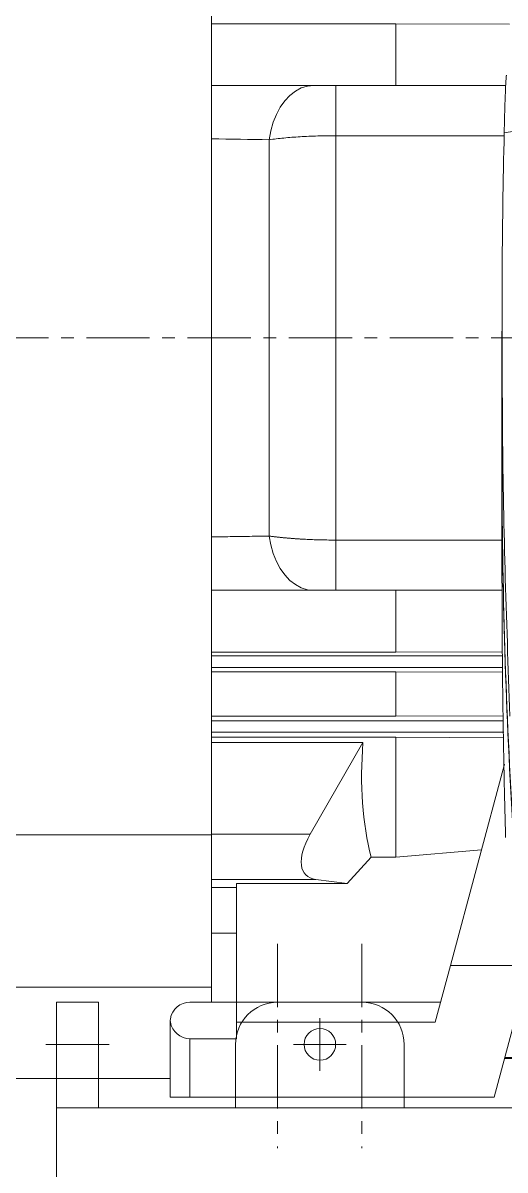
# Model space of a CAD drawing. Header units: millimetres. Extents: x -1229 to 6348, y -522 to 5252.
# Drawn here: x 519.7 to 664.9, y 1344.3 to 1689.7 of the extents above; entities that cross this region are included whole.
import ezdxf

# ---------------------------------------------------------------- set-up
doc = ezdxf.new("R2010")
doc.units = ezdxf.units.MM
doc.header["$LTSCALE"] = 25.4
doc.linetypes.add('CENTERX2', pattern=[0.8, 0.5, -0.1, 0.1, -0.1])
doc.layers.add('Centerline', color=5, linetype='CENTERX2', lineweight=5)

# ---------------------------------------------------------------- blocks, each defined once
blk = doc.blocks.new('HHI 365TS FRONT VIEW')
at = {"color": 7, "linetype": 'Continuous', "lineweight": 5}
for p, q in [((-575.2, -149.65), (-575.2, 149.65)), ((-575.2, 94.6), (-519.7, 94.6)), ((-519.7, 94.6), (-485.41, 94.49)), ((-519.7, 76), (-519.7, 94.6)), ((-537.74, 60.87), (-537.74, 76)), ((-537.74, 76), (-486.59, 76)), ((-557.81, -59.66), (-557.81, 59.66)), ((-537.74, -60.87), (-537.74, 60.87)), ((-537.74, 60.87), (-487.05, 60.87)), ((-487.7, 2), (-487.7, -37.28)), ((-487.7, -37.28), (-487.7, -38.2)), ((-487.7, -38.2), (-487.7, -73.83)), ((-487.7, -38.2), (-487.7, -38.21)), ((-537.74, -76), (-537.74, -60.87)), ((-537.74, -60.87), (-487.7, -60.87)), ((-487.69, -79.69), (-487.69, -73.83)), ((-537.74, -76), (-487.69, -76)), ((-519.7, -94.6), (-519.7, -76)), ((-575.2, -94.6), (-519.7, -94.6)), ((-575.2, -95.75), (-487.56, -95.75)), ((-487.58, -94.49), (-519.7, -94.6)), ((-487.5, -99.25), (-575.2, -99.25)), ((-575.2, -100.51), (-519.7, -100.51)), ((-519.7, -100.51), (-487.47, -100.62)), ((-519.7, -113.91), (-519.7, -100.51)), ((-575.2, -113.91), (-519.7, -113.91)), ((-487.25, -113.8), (-519.7, -113.91)), ((-575.2, -115.25), (-487.22, -115.25)), ((-487.16, -118.75), (-575.2, -118.75)), ((-575.2, -120.24), (-519.7, -120.24)), ((-519.7, -120.24), (-487.13, -120.37)), ((-519.7, -156.38), (-519.7, -120.24)), ((-575.2, -121.82), (-529.58, -121.82)), ((-545.48, -149.45), (-529.58, -121.82)), ((-486.99, -128.32), (-503.25, -189)), ((-755.2, -149.65), (-575.2, -149.65)), ((-575.2, -149.45), (-545.48, -149.45)), ((-575.2, -149.65), (-575.2, -195.51)), ((-519.7, -156.38), (-493.9, -154.11)), ((-527.14, -156.38), (-534.39, -164.24)), ((-527.14, -156.38), (-519.7, -156.38)), ((-575.2, -163.08), (-543.8, -163.08)), ((-567.7, -165.5), (-575.2, -165.5)), ((-567.7, -164.24), (-567.7, -200)), ((-534.39, -164.24), (-567.7, -164.24)), ((-543.8, -163.08), (-534.39, -164.24)), ((-575.2, -179.24), (-567.7, -179.24)), ((-507.81, -206), (-503.25, -189)), ((-503.25, -189), (-479.41, -189)), ((-479.41, -189), (-490.02, -228.6)), ((-575.2, -195.51), (-755.2, -195.51)), ((-575.2, -200), (-575.2, -195.51)), ((-581.7, -200), (-567.7, -200)), ((-506.2, -200), (-567.7, -200)), ((-567.7, -200), (-567.7, -206)), ((-587.7, -206), (-587.7, -228.6)), ((-587.62, -206), (-587.7, -206)), ((-567.7, -211), (-567.7, -206)), ((-567.7, -206), (-507.81, -206)), ((-581.7, -228.6), (-581.7, -211)), ((-581.7, -211), (-567.7, -211)), ((-486.91, -216.99), (-312.49, -216.99)), ((-486.91, -217), (-312.49, -217)), ((-486.82, -216.67), (-312.58, -216.67)), ((-755.21, -223), (-587.7, -223)), ((-587.7, -228.6), (-581.7, -228.6)), ((-490.02, -228.6), (-581.7, -228.6))]:
    blk.add_line(p, q, dxfattribs=at)
at = {"color": 7, "linetype": 'Continuous', "lineweight": 5, "flags": 128}
for points in [[(-557.81, 59.66), (-557.34, 62.34), (-556.62, 64.9), (-555.66, 67.29), (-554.49, 69.47), (-553.13, 71.38), (-551.6, 73), (-549.93, 74.29), (-548.16, 75.24), (-546.31, 75.81), (-544.43, 76)], [(-544.43, -76), (-546.31, -75.81), (-548.16, -75.24), (-549.93, -74.29), (-551.6, -73), (-553.13, -71.38), (-554.49, -69.47), (-555.66, -67.29), (-556.62, -64.9), (-557.34, -62.34), (-557.81, -59.66)]]:
    blk.add_lwpolyline(points, dxfattribs=at)
at = {"color": 7, "linetype": 'Continuous', "lineweight": 5}
for centre, radius, start, end in [((-483.62, 47.43), 14.71, 83.8318, 103.4424), ((1326.48, -37.27), 1814.18, 180.00028, 183.55318), ((1326.48, -38.19), 1814.18, 180.00029, 183.55496), ((-581.7, -206), 6, 90, 170.4059), ((-581.7, -206), 6, 170.4059, 180), ((-581.7, -205), 6, 189.5941, 270)]:
    blk.add_arc(centre, radius, start, end, dxfattribs=at)
for centre, major_axis, start_param, end_param in [((-324.49, 0), (186.25, 186.25), 2.641666, 2.871906), ((-533.19, -148.14), (13.59, 13.59), 2.094395, 3.490659)]:
    blk.add_ellipse(centre, major_axis=major_axis, ratio=0.466308, start_param=start_param, end_param=end_param, dxfattribs=at)
for points in [[(-544.43, 76), (-554.71, 76), (-564.97, 76), (-575.2, 76)], [(-575.2, 59.93), (-569.41, 59.83), (-563.61, 59.74), (-557.81, 59.66)], [(-575.2, -76), (-564.97, -76), (-554.71, -76), (-544.43, -76)], [(-587.62, -205), (-587.67, -205.33), (-587.67, -205.67), (-587.62, -206)]]:
    blk.add_open_spline(points, degree=3, dxfattribs=at)
for points, knots in [([(-544.43, 76), (-544.35, 76), (-544.2, 76), (-543.96, 76), (-543.72, 76), (-543.48, 76), (-543.23, 76), (-542.8, 76), (-542.18, 76), (-541.34, 76), (-540.47, 76), (-539.67, 76), (-538.96, 76), (-538.35, 76), (-537.94, 76), (-537.74, 76)], [0, 0, 0, 0, 0.041951, 0.083789, 0.125554, 0.167286, 0.209024, 0.250807, 0.375479, 0.49995, 0.624829, 0.749601, 0.833135, 0.91649, 1, 1, 1, 1]), ([(-487.04, 61.74), (-487.04, 61.88), (-487.03, 62.16), (-487.02, 62.57), (-487.01, 62.99), (-487, 63.41), (-486.99, 63.82), (-486.98, 64.23), (-486.97, 64.64), (-486.95, 65.46), (-486.92, 66.67), (-486.88, 68.22), (-486.83, 69.72), (-486.77, 71.61), (-486.69, 73.76), (-486.61, 75.55), (-486.55, 76.74), (-486.51, 77.51), (-486.46, 78.13), (-486.43, 78.54), (-486.41, 78.79), (-486.39, 78.94), (-486.37, 79.06), (-486.36, 79.1), (-486.36, 79.13)], [0, 0, 0, 0, 0.015643, 0.031264, 0.046873, 0.062475, 0.078079, 0.093693, 0.109323, 0.124978, 0.187497, 0.25007, 0.312436, 0.374861, 0.49995, 0.624503, 0.687145, 0.749802, 0.812093, 0.874394, 0.905828, 0.937199, 0.968568, 1, 1, 1, 1]), ([(-557.81, 59.66), (-556.45, 59.85), (-554.99, 60.03), (-551.85, 60.33), (-550.21, 60.46), (-547.66, 60.61), (-546.79, 60.65), (-545.02, 60.73), (-544.11, 60.77), (-541.39, 60.84), (-539.57, 60.87), (-537.74, 60.87)], [0, 0, 0, 0, 0.25, 0.25, 0.5, 0.5, 0.625, 0.625, 0.75, 0.75, 1, 1, 1, 1]), ([(-487.62, 2), (-487.64, 7.34), (-487.73, 27.28), (-487.33, 47.17), (-487.04, 61.74)], [0, 0, 0, 0, 0.268088, 1, 1, 1, 1]), ([(-485.31, -113.86), (-485.84, -99.16), (-486.9, -69.81), (-487.63, -31.18), (-487.62, -7.27), (-487.62, 2)], [0, 0, 0, 0, 0.380367, 0.759806, 1, 1, 1, 1]), ([(-575.2, -59.93), (-573.32, -59.9), (-569.5, -59.84), (-563.71, -59.75), (-559.79, -59.69), (-557.81, -59.66)], [0, 0, 0, 0, 0.325346, 0.658678, 1, 1, 1, 1]), ([(-557.81, -59.66), (-557.67, -59.68), (-557.39, -59.72), (-556.96, -59.78), (-556.53, -59.83), (-556.09, -59.89), (-555.64, -59.94), (-555.19, -59.99), (-554.74, -60.04), (-554.28, -60.09), (-553.82, -60.14), (-553.35, -60.19), (-552.88, -60.23), (-552.4, -60.27), (-551.92, -60.31), (-551.44, -60.35), (-550.96, -60.39), (-550.47, -60.43), (-549.98, -60.46), (-549.48, -60.5), (-548.99, -60.53), (-548.31, -60.57), (-547.45, -60.62), (-546.4, -60.67), (-545.33, -60.72), (-544.26, -60.76), (-543.18, -60.79), (-542.1, -60.82), (-541.01, -60.84), (-539.92, -60.86), (-538.83, -60.87), (-538.1, -60.87), (-537.74, -60.87)], [0, 0, 0, 0, 0.02569, 0.051308, 0.076854, 0.102328, 0.12773, 0.153061, 0.17832, 0.203507, 0.228622, 0.253666, 0.278638, 0.303538, 0.328367, 0.353124, 0.37781, 0.402425, 0.426968, 0.45144, 0.475841, 0.50017, 0.550543, 0.600828, 0.651025, 0.701136, 0.75116, 0.801098, 0.85095, 0.900717, 0.950401, 1, 1, 1, 1]), ([(-544.43, -76), (-543.98, -76), (-543.49, -76), (-542.45, -76), (-541.91, -76), (-541.05, -76), (-540.75, -76), (-540.16, -76), (-539.87, -76), (-538.97, -76), (-538.36, -76), (-537.74, -76)], [0, 0, 0, 0, 0.25, 0.25, 0.5, 0.5, 0.625, 0.625, 0.75, 0.75, 1, 1, 1, 1]), ([(-487.69, -79.69), (-487.69, -79.77), (-487.69, -79.94), (-487.69, -80.2), (-487.69, -80.47), (-487.69, -80.75), (-487.69, -81.03), (-487.69, -81.32), (-487.69, -81.62), (-487.69, -81.93), (-487.68, -82.6), (-487.68, -83.68), (-487.67, -85.26), (-487.66, -86.92), (-487.65, -88.3), (-487.64, -89.36), (-487.64, -90.07), (-487.63, -90.78), (-487.63, -91.49), (-487.62, -91.97), (-487.62, -92.21)], [0, 0, 0, 0, 0.02797, 0.055883, 0.083755, 0.111604, 0.139447, 0.167301, 0.195185, 0.223115, 0.251109, 0.375707, 0.500405, 0.625433, 0.750543, 0.80053, 0.85037, 0.900161, 0.950005, 1, 1, 1, 1]), ([(-487.62, -92.21), (-487.61, -93.97), (-487.58, -97.43), (-487.53, -102.57), (-487.47, -107.57), (-487.4, -112.44), (-487.33, -117.18), (-487.25, -121.79), (-487.17, -126.26), (-487.09, -130.61), (-487, -134.82), (-486.9, -138.9), (-486.81, -142.84), (-486.71, -146.66), (-486.64, -149.16), (-486.61, -150.38)], [0, 0, 0, 0, 0.0905392, 0.1788091, 0.2648095, 0.3485407, 0.4300025, 0.5091949, 0.586118, 0.6607717, 0.7331561, 0.8032711, 0.8711167, 0.936693, 1, 1, 1, 1])]:
    blk.add_open_spline(points, degree=3, knots=knots, dxfattribs=at)
at = {"layer": 'Centerline', "linetype": 'CENTERX2', "lineweight": 5, "ltscale": 1.5}
for p, q in [((-887.22, 0), (73.43, 0)), ((-555.3, -182.46), (-555.3, -243.92)), ((-529.9, -182.46), (-529.9, -243.92))]:
    blk.add_line(p, q, dxfattribs=at)

msp = doc.modelspace()

# ---------------------------------------------------------------- linework, layer by layer
at = {"linetype": 'Continuous', "lineweight": 5}
for p, q in [((529.748, 1394.874), (529.748, 1363.124)), ((529.748, 1394.874), (542.448, 1394.874)), ((542.448, 1394.874), (542.448, 1363.124)), ((621.823, 1394.874), (596.423, 1394.874)), ((583.723, 1382.174), (583.723, 1363.124)), ((634.523, 1363.124), (634.523, 1382.174)), ((529.748, 1363.124), (974.248, 1363.124)), ((529.748, 1337.724), (529.748, 1363.124)), ((542.448, 1363.124), (555.148, 1363.124))]:
    msp.add_line(p, q, dxfattribs=at)
msp.add_circle((609.123, 1382.174), 4.763, dxfattribs=at)
for centre, start, end in [((596.423, 1382.174), 90, 180), ((621.823, 1382.174), 0, 90)]:
    msp.add_arc(centre, 12.7, start, end, dxfattribs=at)
at = {"layer": 'Centerline', "linetype": 'Continuous', "lineweight": 5}
for p, q in [((609.123, 1374.236), (609.123, 1390.111)), ((526.573, 1382.174), (545.623, 1382.174)), ((617.061, 1382.174), (601.186, 1382.174))]:
    msp.add_line(p, q, dxfattribs=at)

# ---------------------------------------------------------------- block references
at = {"color": 7, "lineweight": 5}
msp.add_blockref('HHI 365TS FRONT VIEW', (1151.698, 1594.899), dxfattribs=at)

doc.saveas('drawing.dxf')
